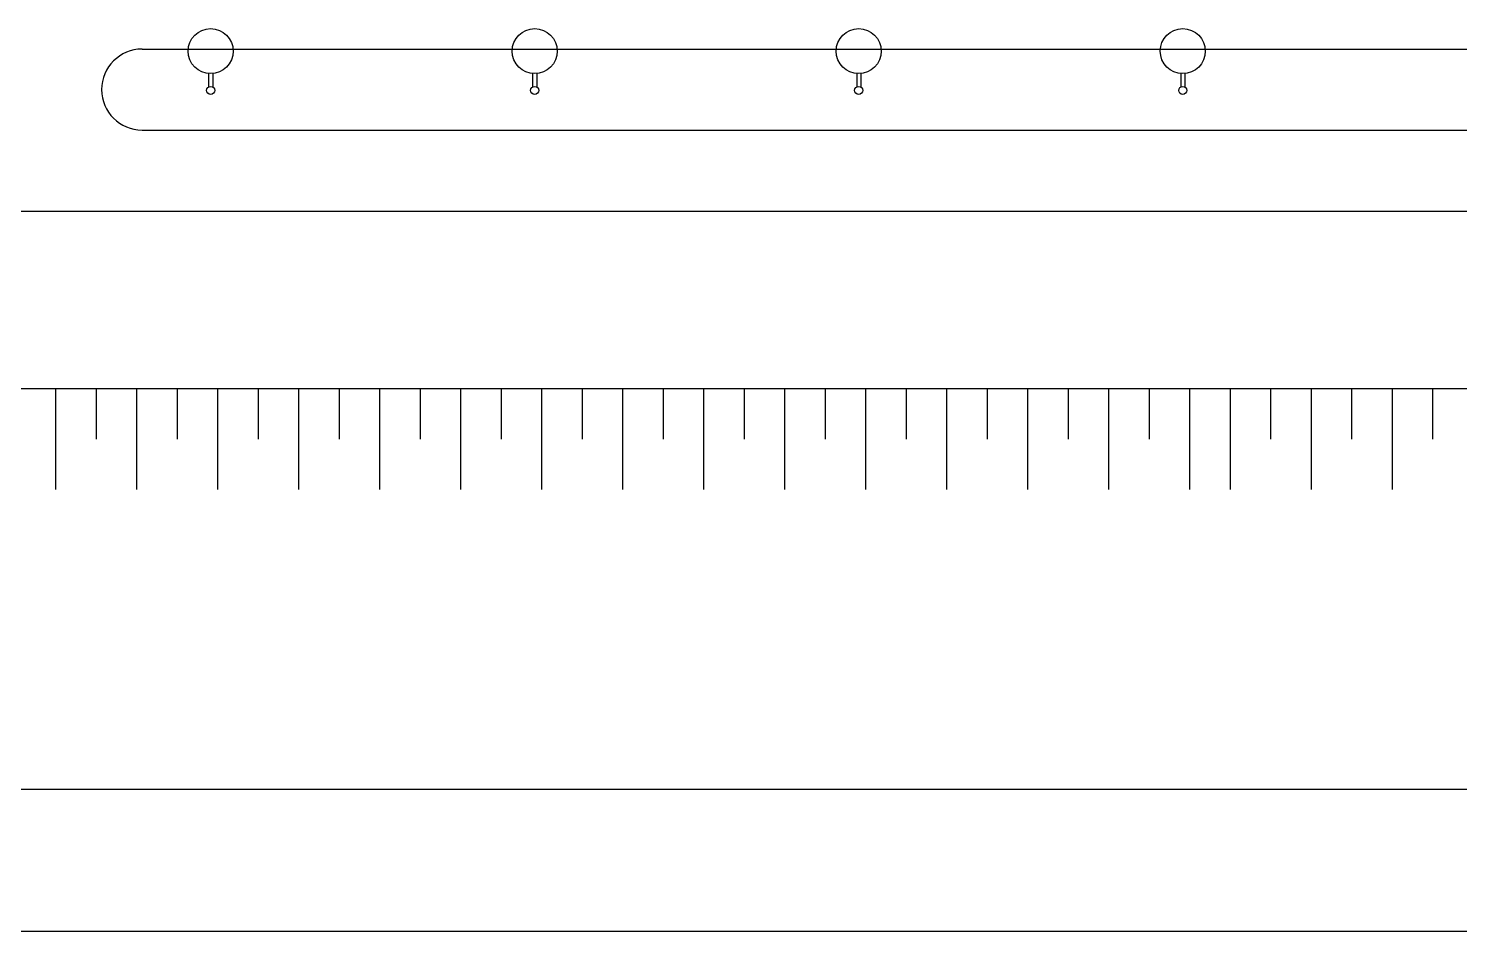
# Model space of a CAD drawing. Header units: millimetres. Extents: x 2128 to 2646, y 1972 to 2207.
# Drawn here: x 2333.59 to 2351.25, y 2060.56 to 2071.7 of the extents above; entities that cross this region are included whole.
import ezdxf

# ---------------------------------------------------------------- set-up
doc = ezdxf.new("R2010")
doc.units = ezdxf.units.MM
for name, color, linetype in [('AR-CALÇADA', 1, 'Continuous'), ('AR-ILUMINAÇÃO-JARDIM', 1, 'Continuous'), ('ar-talude', 1, 'Continuous')]:
    doc.layers.add(name, color=color, linetype=linetype)

# ---------------------------------------------------------------- blocks, each defined once
blk = doc.blocks.new('Poste Jardim')
at = {"layer": 'AR-ILUMINAÇÃO-JARDIM'}
for p, q in [((-0.025, 0.109), (-0.025, 0.274)), ((0.025, 0.109), (0.025, 0.274))]:
    blk.add_line(p, q, dxfattribs=at)
for centre, radius in [((0, 0.318), 0.05), ((0, 0.318), 0.05), ((0, -0.167), 0.278)]:
    blk.add_circle(centre, radius, dxfattribs=at)
blk = doc.blocks.new('TALUDE')
at = {"layer": 'ar-talude', "ltscale": 3}
for p, q in [((35.436, -11.476), (102.318, -11.476)), ((180.754, -16.421), (27.601, -16.426))]:
    blk.add_line(p, q, dxfattribs=at)
at = {"layer": 'ar-talude'}
for p, q in [((72.436, -11.476), (72.436, -12.723)), ((72.936, -11.476), (72.936, -12.099)), ((73.436, -11.476), (73.436, -12.723)), ((73.936, -11.476), (73.936, -12.099)), ((74.436, -11.476), (74.436, -12.723)), ((74.936, -11.476), (74.936, -12.099)), ((75.436, -11.476), (75.436, -12.723)), ((75.936, -11.476), (75.936, -12.099)), ((76.436, -11.476), (76.436, -12.723)), ((76.936, -11.476), (76.936, -12.099)), ((77.436, -11.476), (77.436, -12.723)), ((77.936, -11.476), (77.936, -12.099)), ((78.436, -11.476), (78.436, -12.723)), ((78.936, -11.476), (78.936, -12.099)), ((79.436, -11.476), (79.436, -12.723)), ((79.936, -11.476), (79.936, -12.099)), ((80.436, -11.476), (80.436, -12.723)), ((80.936, -11.476), (80.936, -12.099)), ((81.436, -11.476), (81.436, -12.723)), ((81.936, -11.476), (81.936, -12.099)), ((82.436, -11.476), (82.436, -12.723)), ((82.936, -11.476), (82.936, -12.099)), ((83.436, -11.476), (83.436, -12.723)), ((83.936, -11.476), (83.936, -12.099)), ((84.436, -11.476), (84.436, -12.723)), ((84.936, -11.476), (84.936, -12.099)), ((85.436, -11.476), (85.436, -12.723)), ((85.936, -11.476), (85.936, -12.099)), ((86.436, -11.476), (86.436, -12.723)), ((86.936, -11.476), (86.936, -12.099)), ((86.936, -11.476), (86.936, -12.723)), ((87.436, -11.476), (87.436, -12.099)), ((87.936, -11.476), (87.936, -12.723)), ((88.436, -11.476), (88.436, -12.099)), ((88.936, -11.476), (88.936, -12.723)), ((89.436, -11.476), (89.436, -12.099))]:
    blk.add_line(p, q, dxfattribs=at)

msp = doc.modelspace()

# ---------------------------------------------------------------- linework, layer by layer
at = {"layer": 'AR-CALÇADA'}
for p, q in [((2334.991, 2071.448), (2360.407, 2071.448)), ((2334.991, 2070.448), (2360.407, 2070.448)), ((2301.851, 2069.448), (2362.754, 2069.448)), ((2356.411, 2060.556), (2289.035, 2060.556))]:
    msp.add_line(p, q, dxfattribs=at)
msp.add_arc((2334.991, 2070.948), 0.5, 90, 270, dxfattribs=at)

# ---------------------------------------------------------------- block references
at = {"layer": 'AR-ILUMINAÇÃO-JARDIM', "rotation": 180}
for p in [(2335.837, 2071.256), (2339.837, 2071.256), (2343.837, 2071.256), (2347.837, 2071.256)]:
    msp.add_blockref('Poste Jardim', p, dxfattribs=at)
at = {"layer": 'ar-talude'}
msp.add_blockref('TALUDE', (2261.486, 2078.732), dxfattribs=at)

doc.saveas('drawing.dxf')
